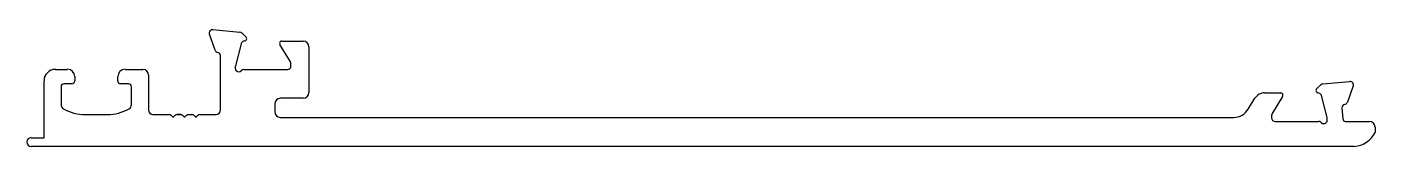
# Model space of a CAD drawing. Extents: x -58 to 61, y 8 to 19.
import ezdxf

# ---------------------------------------------------------------- set-up
doc = ezdxf.new("R2010")
doc.units = 0
doc.layers.add('1', color=7, linetype='CONTINUOUS')

msp = doc.modelspace()

# ---------------------------------------------------------------- linework, layer by layer
at = {"layer": '1', "color": 7, "linetype": 'CONTINUOUS'}
for p, q in [((-40.93, 16.89), (-41.44, 18.3)), ((-41.14, 18.7), (-38.77, 18.49)), ((-38.58, 18.41), (-38.22, 18.04)), ((-38.64, 17.46), (-39.15, 15.54)), ((-38.31, 17.71), (-38.42, 17.68)), ((-34.31, 15.88), (-35.23, 17.4)), ((-35.06, 17.7), (-33.18, 17.7)), ((-32.68, 17.2), (-32.68, 13.18)), ((-40.46, 11.66), (-40.46, 16.4)), ((-39.16, 15.46), (-39.16, 15.3)), ((-34.26, 15.5), (-34.26, 15.72)), ((-55, 15.22), (-53.93, 15.22)), ((-53.3, 14.59), (-53.3, 14.2)), ((-49.51, 14.2), (-49.51, 14.59)), ((-48.87, 15.22), (-47.3, 15.22)), ((-46.8, 14.72), (-46.8, 11.66)), ((-38.42, 15.2), (-34.56, 15.2)), ((-56, 9.23), (-56, 14.22)), ((-54.5, 13.7), (-54.5, 12.12)), ((-53.55, 13.95), (-54.25, 13.95)), ((-48.56, 13.95), (-49.26, 13.95)), ((-48.3, 12.12), (-48.3, 13.7)), ((51.45, 13.16), (52.87, 13.16)), ((56.03, 13.5), (56.39, 13.86)), ((56.23, 13.13), (56.12, 13.16)), ((56.58, 13.95), (58.95, 14.16)), ((59.25, 13.76), (58.74, 12.34)), ((-35.68, 12.18), (-35.68, 11.51)), ((-33.18, 12.68), (-35.18, 12.68)), ((50.01, 11.73), (50.59, 12.68)), ((53.04, 12.85), (52.12, 11.34)), ((56.96, 11), (56.45, 12.92)), ((-52.37, 11.26), (-50.44, 11.26)), ((-46.41, 11.26), (-44.99, 11.26)), ((-44.99, 11.26), (-44.99, 11.26)), ((-44.99, 11.26), (-44.99, 11.26)), ((-44.81, 11.19), (-44.64, 11.02)), ((-44.63, 11.02), (-44.46, 11.19)), ((-44.28, 11.26), (-43.99, 11.26)), ((-43.99, 11.26), (-44.28, 11.26)), ((-44.28, 11.26), (-43.99, 11.26)), ((-43.99, 11.26), (-44.28, 11.26)), ((-44.28, 11.26), (-43.99, 11.26)), ((-43.81, 11.19), (-43.64, 11.02)), ((-43.63, 11.02), (-43.46, 11.19)), ((-43.28, 11.26), (-42.99, 11.26)), ((-42.81, 11.19), (-42.64, 11.02)), ((-42.63, 11.02), (-42.46, 11.19)), ((-42.28, 11.26), (-40.86, 11.26)), ((-35.18, 11.01), (48.73, 11.01)), ((52.07, 11.18), (52.07, 10.96)), ((56.97, 10.76), (56.97, 10.92)), ((58.26, 11.86), (58.33, 10.89)), ((52.37, 10.66), (56.22, 10.66)), ((58.58, 10.66), (60.68, 10.66)), ((61.18, 10.16), (61.18, 9.69)), ((-57.12, 9.23), (-56, 9.23)), ((59.35, 8.47), (-57.12, 8.47))]:
    msp.add_line(p, q, dxfattribs=at)
for centre, radius, start, end in [((-41.16, 18.4), 0.3, 85, 200), ((-38.8, 18.19), 0.3, 45, 85), ((-38.36, 17.9), 0.2, 285, 360), ((-38.36, 17.9), 0.2, 0, 45), ((-40.65, 16.99), 0.3, 200, 259.0957), ((-40.76, 16.4), 0.3, 0, 79.0957), ((-38.35, 17.39), 0.3, 105, 165), ((-35.06, 17.5), 0.2, 90, 180), ((-35.06, 17.5), 0.2, 180, 211.4), ((-33.18, 17.2), 0.5, 0, 90), ((-38.86, 15.46), 0.3, 165, 180), ((-34.56, 15.5), 0.3, 270, 360), ((-34.56, 15.72), 0.3, 360, 31.4), ((-55, 14.22), 1, 90, 180), ((-53.93, 14.59), 0.635, 0, 90), ((-48.87, 14.59), 0.635, 90, 180), ((-47.3, 14.72), 0.5, 0, 90), ((-38.86, 15.3), 0.3, 180, 270), ((-38.86, 15.3), 0.3, 270, 318.1897), ((-38.42, 14.9), 0.3, 90, 138.1897), ((-54.25, 13.7), 0.254, 90, 180), ((-53.55, 14.2), 0.25, 270, 360), ((-49.26, 14.2), 0.25, 180, 270), ((-48.56, 13.7), 0.254, 0, 90), ((-33.18, 13.18), 0.5, 270, 0), ((51.45, 12.16), 1, 90, 148.6), ((52.87, 12.96), 0.2, 0, 90), ((56.17, 13.36), 0.2, 135, 180), ((56.17, 13.36), 0.2, 180, 255), ((56.16, 12.84), 0.3, 15, 75), ((56.61, 13.65), 0.3, 95, 135), ((58.97, 13.86), 0.3, 340, 95), ((-54.09, 12.12), 0.414, 180.6305, 240.2102), ((-48.71, 12.12), 0.406, 299.1629, 360), ((-35.18, 12.18), 0.5, 90, 180), ((52.87, 12.96), 0.2, 328.6, 360), ((58.58, 11.84), 0.318, 102.0362, 177.0353), ((58.46, 12.45), 0.3, 280.9043, 340), ((-52.37, 15.22), 3.96, 240.8401, 270), ((-50.44, 15.22), 3.96, 270, 299.1592), ((-46.41, 11.66), 0.396, 180, 270), ((-44.99, 11.01), 0.25, 45, 90), ((-44.63, 11.02), 0.008, 225, 315), ((-44.28, 11.01), 0.25, 90, 135), ((-43.99, 11.01), 0.25, 45, 90), ((-43.63, 11.02), 0.008, 225, 315), ((-43.28, 11.01), 0.25, 90, 135), ((-42.99, 11.01), 0.25, 45, 90), ((-42.63, 11.02), 0.008, 225, 315), ((-42.28, 11.01), 0.25, 90, 135), ((-40.86, 11.66), 0.396, 270, 0), ((-35.18, 11.51), 0.5, 180, 270), ((48.73, 12.51), 1.5, 270, 328.6), ((52.37, 11.18), 0.3, 148.6, 180), ((52.37, 10.96), 0.3, 180, 270), ((56.67, 10.76), 0.3, 270, 360), ((56.67, 10.92), 0.3, 360, 15), ((58.58, 10.91), 0.25, 183.8357, 270), ((56.22, 10.36), 0.3, 41.8103, 90), ((56.67, 10.76), 0.3, 221.8103, 270), ((59.18, 10.7), 2.24, 274.5246, 333.0659), ((60.68, 10.16), 0.5, 0, 90), ((-57.12, 8.85), 0.381, 90, 270)]:
    msp.add_arc(centre, radius, start, end, dxfattribs=at)

doc.saveas('drawing.dxf')
